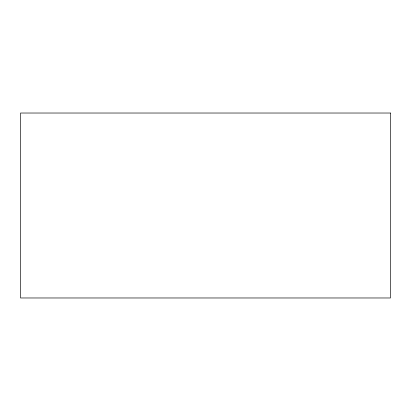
<?xml version="1.0" encoding="UTF-8"?>
<svg xmlns="http://www.w3.org/2000/svg" width="411" height="411" viewBox="0 0 411 411"><rect width="100%" height="100%" fill="white"/><g stroke="black" fill="none" stroke-linecap="round" stroke-linejoin="round"><path stroke-width="0.62" d="M390.45 113.025L20.55 113.025L20.55 297.975L390.45 297.975L390.45 113.025"/></g></svg>
